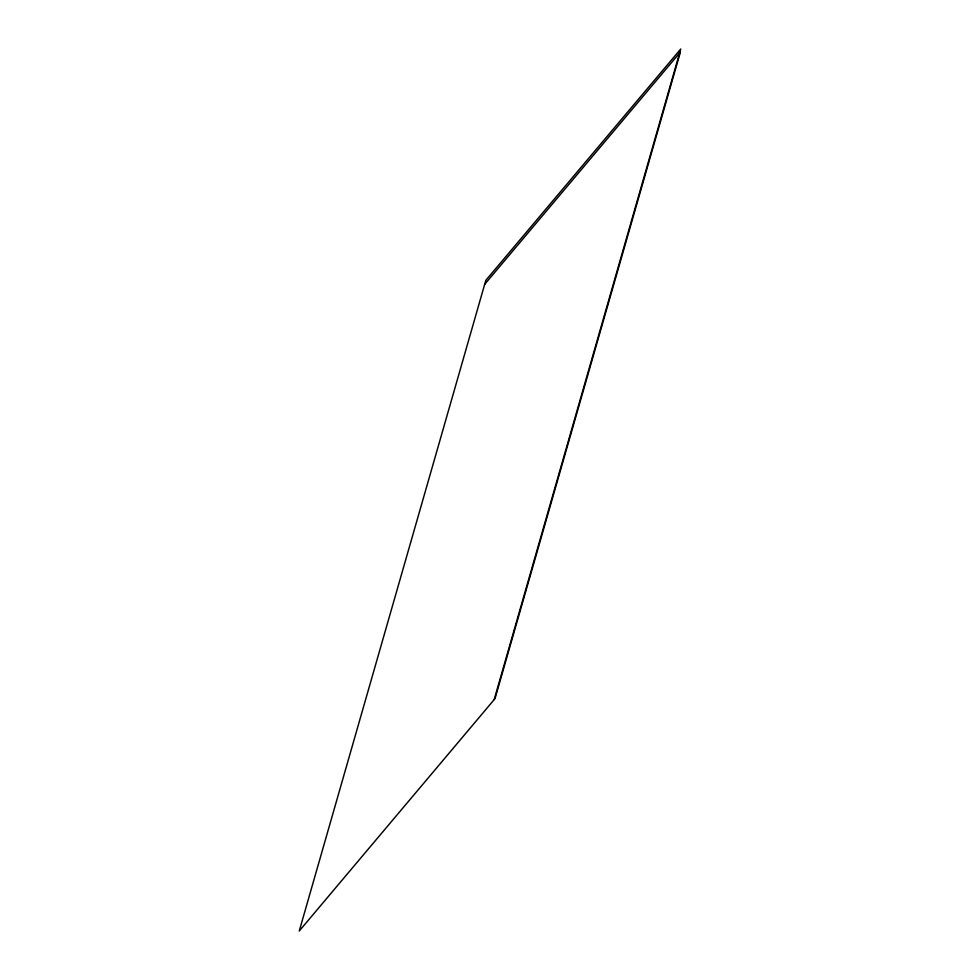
<?xml version="1.0" encoding="UTF-8"?>
<svg xmlns="http://www.w3.org/2000/svg" width="980" height="980" viewBox="0 0 980 980"><rect width="100%" height="100%" fill="white"/><g stroke="black" fill="none" stroke-linecap="round" stroke-linejoin="round"><path stroke-width="1.47" d="M494.177 699.647L680.745 49L485.823 280.354L299.255 931L494.998 698.654L680.426 52.001L484.684 284.335"/></g></svg>
